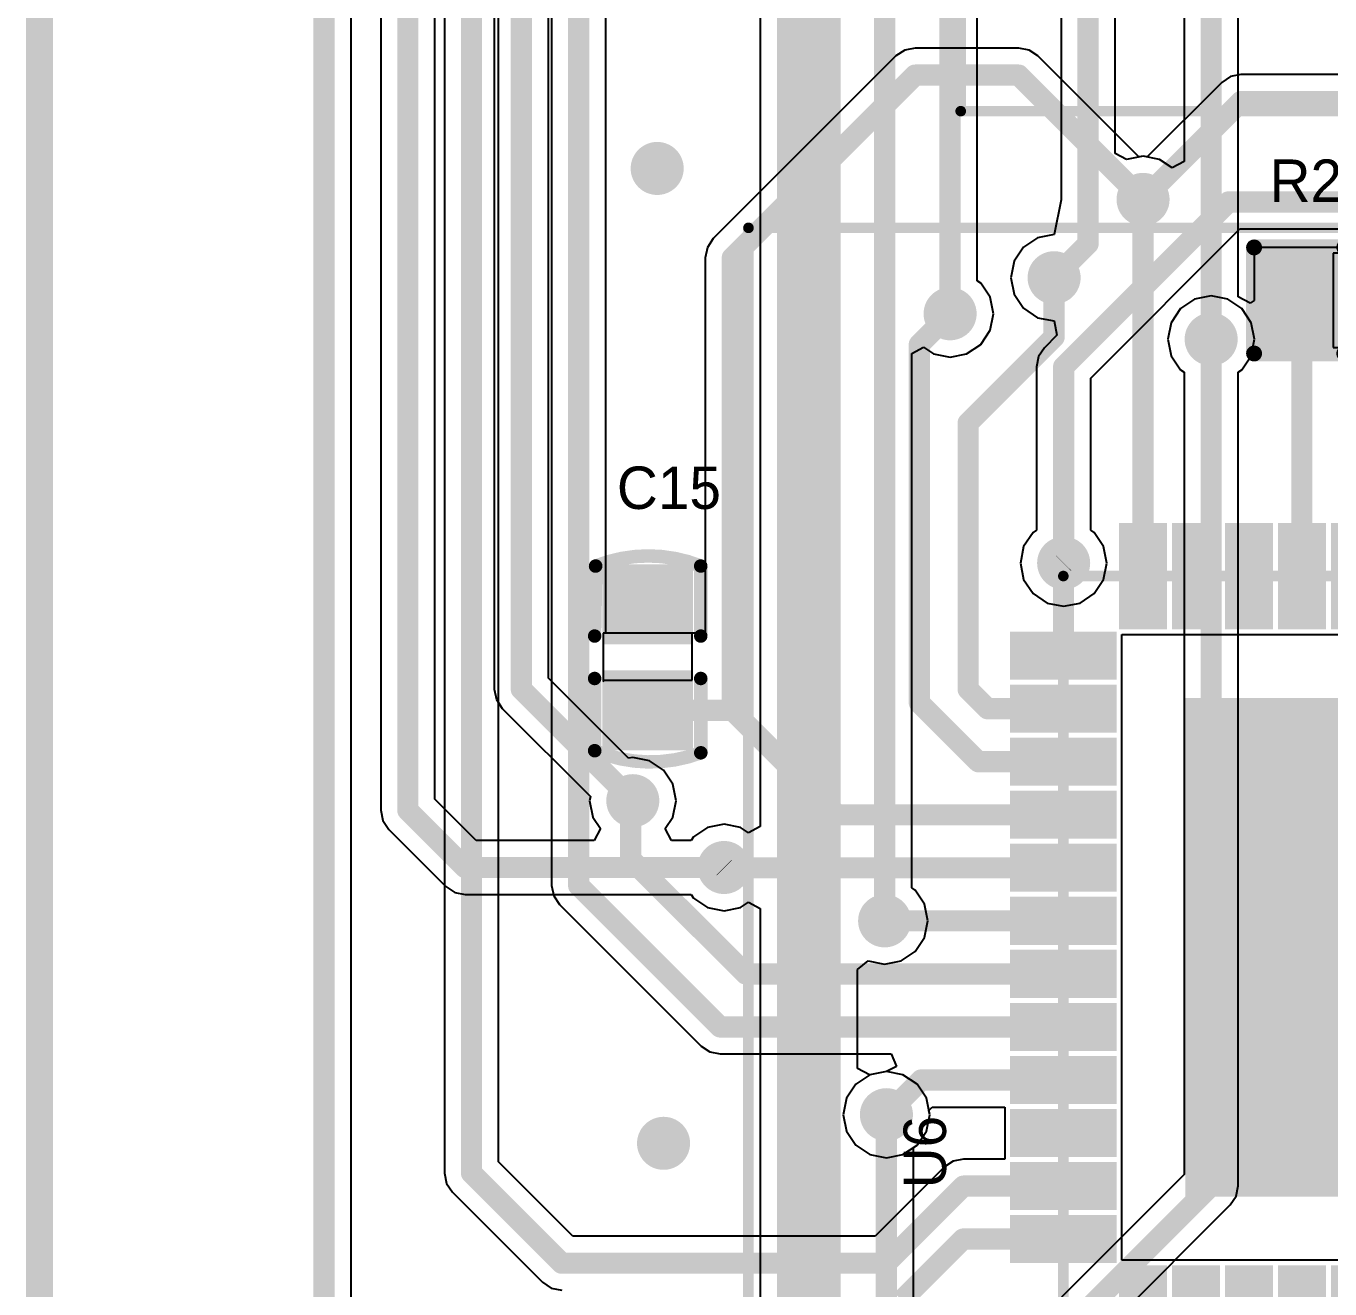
# Model space of a CAD drawing. Extents: x 10.58 to 11.54, y 9.91 to 15.27.
# Drawn here: x 10.5978 to 11.0816, y 13.0547 to 13.5234 of the extents above; entities that cross this region are included whole.
import ezdxf

# ---------------------------------------------------------------- set-up
doc = ezdxf.new("R2010")
doc.units = 0
doc.layers.get('0').update_dxf_attribs({"linetype": 'CONTINUOUS'})
for name, color, linetype in [('BOTTOMLAYER', 5, 'CONTINUOUS'), ('KEEPOUTLAYER', 6, 'CONTINUOUS'), ('MECHANICAL15', 56, 'CONTINUOUS'), ('MULTILAYER', 9, 'CONTINUOUS'), ('TOPLAYER', 1, 'CONTINUOUS'), ('TOPOVERLAY', 2, 'CONTINUOUS'), ('TOPPASTE', 8, 'CONTINUOUS'), ('TOPSOLDER', 216, 'CONTINUOUS'), ('VIAHOLELAYER', 16, 'CONTINUOUS')]:
    doc.layers.add(name, color=color, linetype=linetype)

# ---------------------------------------------------------------- blocks, each defined once
blk = doc.blocks.new('R_0402_8')
at = {"layer": 'TOPLAYER'}
for p, q in [((0.017, 0.0175), (-0.007, 0.0175)), ((-0.007, 0.0175), (-0.007, -0.0175)), ((0.017, -0.0175), (0.017, 0.0175)), ((-0.007, -0.0175), (0.017, -0.0175))]:
    blk.add_line(p, q, dxfattribs=at)
for points in [[(-0.006811, -0.01378), (-0.006811, 0.01378), (-0.030433, -0.01378), (-0.030433, 0.01378)], [(0.040433, -0.01378), (0.040433, 0.01378), (0.016811, -0.01378), (0.016811, 0.01378)]]:
    blk.add_solid(points, dxfattribs=at)
at = {"layer": 'TOPOVERLAY', "const_width": 0.005906}
for points in [[(-0.036339, 0.019685), (-0.036339, -0.019685)], [(-0.002874, 0.019685), (-0.036339, 0.019685)], [(0.046339, 0.019685), (0.012874, 0.019685)], [(0.046339, 0.019685), (0.046339, -0.019685)], [(-0.002874, -0.019685), (-0.036339, -0.019685)], [(0.046339, -0.019685), (0.012874, -0.019685)]]:
    blk.add_lwpolyline(points, dxfattribs=at)
at = {"layer": 'TOPOVERLAY', "const_width": 0.002953}
for points in [[(-0.037815, 0.019685, 1), (-0.034862, 0.019685, 1)], [(-0.037815, 0.019685, 1), (-0.034862, 0.019685, 1)], [(-0.00435, 0.019685, 1), (-0.001398, 0.019685, 1)], [(0.011398, 0.019685, 1), (0.01435, 0.019685, 1)], [(0.044862, 0.019685, 1), (0.047815, 0.019685, 1)], [(0.044862, 0.019685, 1), (0.047815, 0.019685, 1)], [(-0.037815, -0.019685, 1), (-0.034862, -0.019685, 1)], [(-0.037815, -0.019685, 1), (-0.034862, -0.019685, 1)], [(-0.00435, -0.019685, 1), (-0.001398, -0.019685, 1)], [(0.011398, -0.019685, 1), (0.01435, -0.019685, 1)], [(0.044862, -0.019685, 1), (0.047815, -0.019685, 1)], [(0.044862, -0.019685, 1), (0.047815, -0.019685, 1)]]:
    blk.add_lwpolyline(points, format="xyb", close=True, dxfattribs=at)
at = {"layer": 'TOPPASTE'}
for points in [[(-0.006811, -0.01378), (-0.006811, 0.01378), (-0.030433, -0.01378), (-0.030433, 0.01378)], [(0.040433, -0.01378), (0.040433, 0.01378), (0.016811, -0.01378), (0.016811, 0.01378)]]:
    blk.add_solid(points, dxfattribs=at)
at = {"layer": 'TOPSOLDER'}
for points in [[(-0.002811, -0.01778), (-0.002811, 0.01778), (-0.034433, -0.01778), (-0.034433, 0.01778)], [(0.044433, -0.01778), (0.044433, 0.01778), (0.012811, -0.01778), (0.012811, 0.01778)]]:
    blk.add_solid(points, dxfattribs=at)
blk = doc.blocks.new('C_0402_21')
at = {"layer": 'TOPLAYER'}
for p, q in [((0.008518, 0.0165), (-0.008982, 0.0165)), ((-0.008982, 0.0165), (-0.008982, -0.0165)), ((0.008518, -0.016), (0.008518, 0.0165)), ((-0.008982, -0.0165), (0.009018, -0.0165)), ((0.009018, -0.0165), (0.008518, -0.016))]:
    blk.add_line(p, q, dxfattribs=at)
for points in [[(-0.00884, -0.012795), (-0.00884, 0.012795), (-0.030494, -0.012795), (-0.030494, 0.012795)], [(0.03053, -0.012795), (0.03053, 0.012795), (0.008876, -0.012795), (0.008876, 0.012795)]]:
    blk.add_solid(points, dxfattribs=at)
at = {"layer": 'TOPOVERLAY', "const_width": 0.005}
for points in [[(-0.03382, -0.019341, -0.193022), (-0.033854, 0.01965)], [(0.035464, 0.019716, -0.191665), (0.034708, -0.019637)]]:
    blk.add_lwpolyline(points, format="xyb", dxfattribs=at)
at = {"layer": 'TOPOVERLAY', "const_width": 0.0025}
for points in [[(-0.035104, 0.01965, 1), (-0.032604, 0.01965, 1)], [(-0.03509, 0.019685, 1), (-0.03259, 0.019685, 1)], [(-0.009106, 0.019685, 1), (-0.006606, 0.019685, 1)], [(0.006642, 0.019685, 1), (0.009142, 0.019685, 1)], [(0.034214, 0.019716, 1), (0.036714, 0.019716, 1)], [(0.034225, 0.019685, 1), (0.036726, 0.019685, 1)], [(-0.03509, -0.019291, 1), (-0.03259, -0.019291, 1)], [(-0.03507, -0.019341, 1), (-0.03257, -0.019341, 1)], [(-0.009106, -0.019685, 1), (-0.006606, -0.019685, 1)], [(0.006642, -0.019685, 1), (0.009142, -0.019685, 1)], [(0.033438, -0.019685, 1), (0.035938, -0.019685, 1)], [(0.033458, -0.019637, 1), (0.035958, -0.019637, 1)]]:
    blk.add_lwpolyline(points, format="xyb", close=True, dxfattribs=at)
at = {"layer": 'TOPOVERLAY', "const_width": 0.005}
for points in [[(-0.007856, 0.019685), (-0.03384, 0.019685)], [(0.035476, 0.019685), (0.007892, 0.019685)], [(-0.007856, -0.019685), (-0.03384, -0.019291)], [(0.034688, -0.019685), (0.007892, -0.019685)]]:
    blk.add_lwpolyline(points, dxfattribs=at)
at = {"layer": 'TOPPASTE'}
for points in [[(-0.00884, -0.012795), (-0.00884, 0.012795), (-0.030494, -0.012795), (-0.030494, 0.012795)], [(0.03053, -0.012795), (0.03053, 0.012795), (0.008876, -0.012795), (0.008876, 0.012795)]]:
    blk.add_solid(points, dxfattribs=at)
at = {"layer": 'TOPSOLDER'}
for points in [[(-0.00484, -0.016795), (-0.00484, 0.016795), (-0.034494, -0.016795), (-0.034494, 0.016795)], [(0.03453, -0.016795), (0.03453, 0.016795), (0.004876, -0.016795), (0.004876, 0.016795)]]:
    blk.add_solid(points, dxfattribs=at)
blk = doc.blocks.new('QFN48_7_7_25')
at = {"layer": 'MECHANICAL15', "const_width": 0.001969}
for points in [[(-0.030512, 0.433071, 1), (-0.028543, 0.433071, 1)], [(-0.050197, 0.413386, 1), (-0.048228, 0.413386, 1)], [(-0.010827, 0.413386, 1), (-0.008858, 0.413386, 1)], [(-0.030512, 0.393701, 1), (-0.028543, 0.393701, 1)]]:
    blk.add_lwpolyline(points, format="xyb", close=True, dxfattribs=at)
at = {"layer": 'MECHANICAL15', "const_width": 0.003937}
for points in [[(-0.029528, 0.393701), (-0.029528, 0.433071)], [(-0.009843, 0.413386), (-0.049213, 0.413386)]]:
    blk.add_lwpolyline(points, dxfattribs=at)
at = {"layer": 'TOPLAYER'}
for points in [[(-0.142716, 0.535433), (-0.132874, 0.535433), (-0.142716, 0.566929), (-0.132874, 0.566929)], [(-0.123031, 0.535433), (-0.113189, 0.535433), (-0.123031, 0.566929), (-0.113189, 0.566929)], [(-0.103346, 0.535433), (-0.093504, 0.535433), (-0.103346, 0.566929), (-0.093504, 0.566929)], [(-0.083661, 0.535433), (-0.073819, 0.535433), (-0.083661, 0.566929), (-0.073819, 0.566929)], [(-0.063976, 0.535433), (-0.054134, 0.535433), (-0.063976, 0.566929), (-0.054134, 0.566929)], [(-0.044291, 0.535433), (-0.034449, 0.535433), (-0.044291, 0.566929), (-0.034449, 0.566929)], [(-0.024606, 0.535433), (-0.014764, 0.535433), (-0.024606, 0.566929), (-0.014764, 0.566929)], [(-0.004921, 0.535433), (0.004921, 0.535433), (-0.004921, 0.566929), (0.004921, 0.566929)], [(0.014764, 0.535433), (0.024606, 0.535433), (0.014764, 0.566929), (0.024606, 0.566929)], [(0.034449, 0.535433), (0.044291, 0.535433), (0.034449, 0.566929), (0.044291, 0.566929)], [(0.054134, 0.535433), (0.063976, 0.535433), (0.054134, 0.566929), (0.063976, 0.566929)], [(0.073819, 0.535433), (0.083661, 0.535433), (0.073819, 0.566929), (0.083661, 0.566929)], [(-0.151575, 0.516732), (-0.151575, 0.526575), (-0.183071, 0.516732), (-0.183071, 0.526575)], [(0.124016, 0.516732), (0.124016, 0.526575), (0.09252, 0.516732), (0.09252, 0.526575)], [(-0.151575, 0.497047), (-0.151575, 0.50689), (-0.183071, 0.497047), (-0.183071, 0.50689)], [(0.124016, 0.497047), (0.124016, 0.50689), (0.09252, 0.497047), (0.09252, 0.50689)], [(-0.11811, 0.324803), (0.059055, 0.324803), (-0.11811, 0.501969), (0.059055, 0.501969)], [(-0.151575, 0.477362), (-0.151575, 0.487205), (-0.183071, 0.477362), (-0.183071, 0.487205)], [(0.124016, 0.477362), (0.124016, 0.487205), (0.09252, 0.477362), (0.09252, 0.487205)], [(-0.151575, 0.457677), (-0.151575, 0.46752), (-0.183071, 0.457677), (-0.183071, 0.46752)], [(0.124016, 0.457677), (0.124016, 0.46752), (0.09252, 0.457677), (0.09252, 0.46752)], [(-0.151575, 0.437992), (-0.151575, 0.447835), (-0.183071, 0.437992), (-0.183071, 0.447835)], [(0.124016, 0.437992), (0.124016, 0.447835), (0.09252, 0.437992), (0.09252, 0.447835)], [(-0.151575, 0.418307), (-0.151575, 0.42815), (-0.183071, 0.418307), (-0.183071, 0.42815)], [(0.124016, 0.418307), (0.124016, 0.42815), (0.09252, 0.418307), (0.09252, 0.42815)], [(-0.151575, 0.398622), (-0.151575, 0.408465), (-0.183071, 0.398622), (-0.183071, 0.408465)], [(0.124016, 0.398622), (0.124016, 0.408465), (0.09252, 0.398622), (0.09252, 0.408465)], [(-0.151575, 0.378937), (-0.151575, 0.38878), (-0.183071, 0.378937), (-0.183071, 0.38878)], [(0.124016, 0.378937), (0.124016, 0.38878), (0.09252, 0.378937), (0.09252, 0.38878)], [(-0.151575, 0.359252), (-0.151575, 0.369094), (-0.183071, 0.359252), (-0.183071, 0.369094)], [(0.124016, 0.359252), (0.124016, 0.369094), (0.09252, 0.359252), (0.09252, 0.369094)], [(-0.151575, 0.339567), (-0.151575, 0.349409), (-0.183071, 0.339567), (-0.183071, 0.349409)], [(0.124016, 0.339567), (0.124016, 0.349409), (0.09252, 0.339567), (0.09252, 0.349409)], [(-0.151575, 0.319882), (-0.151575, 0.329724), (-0.183071, 0.319882), (-0.183071, 0.329724)], [(0.124016, 0.319882), (0.124016, 0.329724), (0.09252, 0.319882), (0.09252, 0.329724)], [(-0.151575, 0.300197), (-0.151575, 0.310039), (-0.183071, 0.300197), (-0.183071, 0.310039)], [(0.124016, 0.300197), (0.124016, 0.310039), (0.09252, 0.300197), (0.09252, 0.310039)], [(-0.142716, 0.259842), (-0.132874, 0.259842), (-0.142716, 0.291339), (-0.132874, 0.291339)], [(-0.123031, 0.259842), (-0.113189, 0.259842), (-0.123031, 0.291339), (-0.113189, 0.291339)], [(-0.103346, 0.259842), (-0.093504, 0.259842), (-0.103346, 0.291339), (-0.093504, 0.291339)], [(-0.083661, 0.259842), (-0.073819, 0.259842), (-0.083661, 0.291339), (-0.073819, 0.291339)], [(-0.063976, 0.259842), (-0.054134, 0.259842), (-0.063976, 0.291339), (-0.054134, 0.291339)], [(-0.044291, 0.259842), (-0.034449, 0.259842), (-0.044291, 0.291339), (-0.034449, 0.291339)], [(-0.024606, 0.259842), (-0.014764, 0.259842), (-0.024606, 0.291339), (-0.014764, 0.291339)], [(-0.004921, 0.259842), (0.004921, 0.259842), (-0.004921, 0.291339), (0.004921, 0.291339)], [(0.014764, 0.259842), (0.024606, 0.259842), (0.014764, 0.291339), (0.024606, 0.291339)], [(0.034449, 0.259842), (0.044291, 0.259842), (0.034449, 0.291339), (0.044291, 0.291339)], [(0.054134, 0.259842), (0.063976, 0.259842), (0.054134, 0.291339), (0.063976, 0.291339)], [(0.073819, 0.259842), (0.083661, 0.259842), (0.073819, 0.291339), (0.083661, 0.291339)]]:
    blk.add_solid(points, dxfattribs=at)
at = {"layer": 'TOPOVERLAY'}
for points, const_width in [([(-0.19685, 0.551181, 1), (-0.206693, 0.551181, 1)], 0.009843), ([(-0.209154, 0.551181, 1), (-0.204232, 0.551181, 1)], 0.004921), ([(-0.199311, 0.551181, 1), (-0.19439, 0.551181, 1)], 0.004921), ([(-0.168307, 0.551181, 1), (-0.166339, 0.551181, 1)], 0.001969), ([(-0.168307, 0.551181, 1), (-0.166339, 0.551181, 1)], 0.001969), ([(0.107284, 0.551181, 1), (0.109252, 0.551181, 1)], 0.001969), ([(0.107284, 0.551181, 1), (0.109252, 0.551181, 1)], 0.001969), ([(-0.168307, 0.275591, 1), (-0.166339, 0.275591, 1)], 0.001969), ([(-0.168307, 0.275591, 1), (-0.166339, 0.275591, 1)], 0.001969), ([(0.107284, 0.275591, 1), (0.109252, 0.275591, 1)], 0.001969), ([(0.107284, 0.275591, 1), (0.109252, 0.275591, 1)], 0.001969)]:
    blk.add_lwpolyline(points, format="xyb", close=True, dxfattribs=dict(at, const_width=const_width))
at = {"layer": 'TOPOVERLAY', "const_width": 0.003937}
for points in [[(-0.167323, 0.275591), (-0.167323, 0.551181)], [(0.108268, 0.551181), (-0.167323, 0.551181)], [(0.108268, 0.275591), (0.108268, 0.551181)], [(0.108268, 0.275591), (-0.167323, 0.275591)]]:
    blk.add_lwpolyline(points, dxfattribs=at)
at = {"layer": 'TOPPASTE'}
for points in [[(-0.142716, 0.535433), (-0.132874, 0.535433), (-0.142716, 0.566929), (-0.132874, 0.566929)], [(-0.123031, 0.535433), (-0.113189, 0.535433), (-0.123031, 0.566929), (-0.113189, 0.566929)], [(-0.103346, 0.535433), (-0.093504, 0.535433), (-0.103346, 0.566929), (-0.093504, 0.566929)], [(-0.083661, 0.535433), (-0.073819, 0.535433), (-0.083661, 0.566929), (-0.073819, 0.566929)], [(-0.063976, 0.535433), (-0.054134, 0.535433), (-0.063976, 0.566929), (-0.054134, 0.566929)], [(-0.044291, 0.535433), (-0.034449, 0.535433), (-0.044291, 0.566929), (-0.034449, 0.566929)], [(-0.024606, 0.535433), (-0.014764, 0.535433), (-0.024606, 0.566929), (-0.014764, 0.566929)], [(-0.004921, 0.535433), (0.004921, 0.535433), (-0.004921, 0.566929), (0.004921, 0.566929)], [(0.014764, 0.535433), (0.024606, 0.535433), (0.014764, 0.566929), (0.024606, 0.566929)], [(0.034449, 0.535433), (0.044291, 0.535433), (0.034449, 0.566929), (0.044291, 0.566929)], [(0.054134, 0.535433), (0.063976, 0.535433), (0.054134, 0.566929), (0.063976, 0.566929)], [(0.073819, 0.535433), (0.083661, 0.535433), (0.073819, 0.566929), (0.083661, 0.566929)], [(-0.151575, 0.516732), (-0.151575, 0.526575), (-0.183071, 0.516732), (-0.183071, 0.526575)], [(0.124016, 0.516732), (0.124016, 0.526575), (0.09252, 0.516732), (0.09252, 0.526575)], [(-0.151575, 0.497047), (-0.151575, 0.50689), (-0.183071, 0.497047), (-0.183071, 0.50689)], [(0.124016, 0.497047), (0.124016, 0.50689), (0.09252, 0.497047), (0.09252, 0.50689)], [(-0.11811, 0.324803), (0.059055, 0.324803), (-0.11811, 0.501969), (0.059055, 0.501969)], [(-0.151575, 0.477362), (-0.151575, 0.487205), (-0.183071, 0.477362), (-0.183071, 0.487205)], [(0.124016, 0.477362), (0.124016, 0.487205), (0.09252, 0.477362), (0.09252, 0.487205)], [(-0.151575, 0.457677), (-0.151575, 0.46752), (-0.183071, 0.457677), (-0.183071, 0.46752)], [(0.124016, 0.457677), (0.124016, 0.46752), (0.09252, 0.457677), (0.09252, 0.46752)], [(-0.151575, 0.437992), (-0.151575, 0.447835), (-0.183071, 0.437992), (-0.183071, 0.447835)], [(0.124016, 0.437992), (0.124016, 0.447835), (0.09252, 0.437992), (0.09252, 0.447835)], [(-0.151575, 0.418307), (-0.151575, 0.42815), (-0.183071, 0.418307), (-0.183071, 0.42815)], [(0.124016, 0.418307), (0.124016, 0.42815), (0.09252, 0.418307), (0.09252, 0.42815)], [(-0.151575, 0.398622), (-0.151575, 0.408465), (-0.183071, 0.398622), (-0.183071, 0.408465)], [(0.124016, 0.398622), (0.124016, 0.408465), (0.09252, 0.398622), (0.09252, 0.408465)], [(-0.151575, 0.378937), (-0.151575, 0.38878), (-0.183071, 0.378937), (-0.183071, 0.38878)], [(0.124016, 0.378937), (0.124016, 0.38878), (0.09252, 0.378937), (0.09252, 0.38878)], [(-0.151575, 0.359252), (-0.151575, 0.369094), (-0.183071, 0.359252), (-0.183071, 0.369094)], [(0.124016, 0.359252), (0.124016, 0.369094), (0.09252, 0.359252), (0.09252, 0.369094)], [(-0.151575, 0.339567), (-0.151575, 0.349409), (-0.183071, 0.339567), (-0.183071, 0.349409)], [(0.124016, 0.339567), (0.124016, 0.349409), (0.09252, 0.339567), (0.09252, 0.349409)], [(-0.151575, 0.319882), (-0.151575, 0.329724), (-0.183071, 0.319882), (-0.183071, 0.329724)], [(0.124016, 0.319882), (0.124016, 0.329724), (0.09252, 0.319882), (0.09252, 0.329724)], [(-0.151575, 0.300197), (-0.151575, 0.310039), (-0.183071, 0.300197), (-0.183071, 0.310039)], [(0.124016, 0.300197), (0.124016, 0.310039), (0.09252, 0.300197), (0.09252, 0.310039)], [(-0.142716, 0.259842), (-0.132874, 0.259842), (-0.142716, 0.291339), (-0.132874, 0.291339)], [(-0.123031, 0.259842), (-0.113189, 0.259842), (-0.123031, 0.291339), (-0.113189, 0.291339)], [(-0.103346, 0.259842), (-0.093504, 0.259842), (-0.103346, 0.291339), (-0.093504, 0.291339)], [(-0.083661, 0.259842), (-0.073819, 0.259842), (-0.083661, 0.291339), (-0.073819, 0.291339)], [(-0.063976, 0.259842), (-0.054134, 0.259842), (-0.063976, 0.291339), (-0.054134, 0.291339)], [(-0.044291, 0.259842), (-0.034449, 0.259842), (-0.044291, 0.291339), (-0.034449, 0.291339)], [(-0.024606, 0.259842), (-0.014764, 0.259842), (-0.024606, 0.291339), (-0.014764, 0.291339)], [(-0.004921, 0.259842), (0.004921, 0.259842), (-0.004921, 0.291339), (0.004921, 0.291339)], [(0.014764, 0.259842), (0.024606, 0.259842), (0.014764, 0.291339), (0.024606, 0.291339)], [(0.034449, 0.259842), (0.044291, 0.259842), (0.034449, 0.291339), (0.044291, 0.291339)], [(0.054134, 0.259842), (0.063976, 0.259842), (0.054134, 0.291339), (0.063976, 0.291339)], [(0.073819, 0.259842), (0.083661, 0.259842), (0.073819, 0.291339), (0.083661, 0.291339)]]:
    blk.add_solid(points, dxfattribs=at)
at = {"layer": 'TOPSOLDER'}
for points in [[(-0.146716, 0.531433), (-0.128874, 0.531433), (-0.146716, 0.570929), (-0.128874, 0.570929)], [(-0.127031, 0.531433), (-0.109189, 0.531433), (-0.127031, 0.570929), (-0.109189, 0.570929)], [(-0.107346, 0.531433), (-0.089504, 0.531433), (-0.107346, 0.570929), (-0.089504, 0.570929)], [(-0.087661, 0.531433), (-0.069819, 0.531433), (-0.087661, 0.570929), (-0.069819, 0.570929)], [(-0.067976, 0.531433), (-0.050134, 0.531433), (-0.067976, 0.570929), (-0.050134, 0.570929)], [(-0.048291, 0.531433), (-0.030449, 0.531433), (-0.048291, 0.570929), (-0.030449, 0.570929)], [(-0.028606, 0.531433), (-0.010764, 0.531433), (-0.028606, 0.570929), (-0.010764, 0.570929)], [(-0.008921, 0.531433), (0.008921, 0.531433), (-0.008921, 0.570929), (0.008921, 0.570929)], [(0.010764, 0.531433), (0.028606, 0.531433), (0.010764, 0.570929), (0.028606, 0.570929)], [(0.030449, 0.531433), (0.048291, 0.531433), (0.030449, 0.570929), (0.048291, 0.570929)], [(0.050134, 0.531433), (0.067976, 0.531433), (0.050134, 0.570929), (0.067976, 0.570929)], [(0.069819, 0.531433), (0.087661, 0.531433), (0.069819, 0.570929), (0.087661, 0.570929)], [(-0.147575, 0.512732), (-0.147575, 0.530575), (-0.187071, 0.512732), (-0.187071, 0.530575)], [(0.128016, 0.512732), (0.128016, 0.530575), (0.08852, 0.512732), (0.08852, 0.530575)], [(-0.147575, 0.493047), (-0.147575, 0.51089), (-0.187071, 0.493047), (-0.187071, 0.51089)], [(0.128016, 0.493047), (0.128016, 0.51089), (0.08852, 0.493047), (0.08852, 0.51089)], [(-0.12211, 0.320803), (0.063055, 0.320803), (-0.12211, 0.505969), (0.063055, 0.505969)], [(-0.147575, 0.473362), (-0.147575, 0.491205), (-0.187071, 0.473362), (-0.187071, 0.491205)], [(0.128016, 0.473362), (0.128016, 0.491205), (0.08852, 0.473362), (0.08852, 0.491205)], [(-0.147575, 0.453677), (-0.147575, 0.47152), (-0.187071, 0.453677), (-0.187071, 0.47152)], [(0.128016, 0.453677), (0.128016, 0.47152), (0.08852, 0.453677), (0.08852, 0.47152)], [(-0.147575, 0.433992), (-0.147575, 0.451835), (-0.187071, 0.433992), (-0.187071, 0.451835)], [(0.128016, 0.433992), (0.128016, 0.451835), (0.08852, 0.433992), (0.08852, 0.451835)], [(-0.147575, 0.414307), (-0.147575, 0.43215), (-0.187071, 0.414307), (-0.187071, 0.43215)], [(0.128016, 0.414307), (0.128016, 0.43215), (0.08852, 0.414307), (0.08852, 0.43215)], [(-0.147575, 0.394622), (-0.147575, 0.412465), (-0.187071, 0.394622), (-0.187071, 0.412465)], [(0.128016, 0.394622), (0.128016, 0.412465), (0.08852, 0.394622), (0.08852, 0.412465)], [(-0.147575, 0.374937), (-0.147575, 0.39278), (-0.187071, 0.374937), (-0.187071, 0.39278)], [(0.128016, 0.374937), (0.128016, 0.39278), (0.08852, 0.374937), (0.08852, 0.39278)], [(-0.147575, 0.355252), (-0.147575, 0.373094), (-0.187071, 0.355252), (-0.187071, 0.373094)], [(0.128016, 0.355252), (0.128016, 0.373094), (0.08852, 0.355252), (0.08852, 0.373094)], [(-0.147575, 0.335567), (-0.147575, 0.353409), (-0.187071, 0.335567), (-0.187071, 0.353409)], [(0.128016, 0.335567), (0.128016, 0.353409), (0.08852, 0.335567), (0.08852, 0.353409)], [(-0.147575, 0.315882), (-0.147575, 0.333724), (-0.187071, 0.315882), (-0.187071, 0.333724)], [(0.128016, 0.315882), (0.128016, 0.333724), (0.08852, 0.315882), (0.08852, 0.333724)], [(-0.147575, 0.296197), (-0.147575, 0.314039), (-0.187071, 0.296197), (-0.187071, 0.314039)], [(0.128016, 0.296197), (0.128016, 0.314039), (0.08852, 0.296197), (0.08852, 0.314039)], [(-0.146716, 0.255842), (-0.128874, 0.255842), (-0.146716, 0.295339), (-0.128874, 0.295339)], [(-0.127031, 0.255842), (-0.109189, 0.255842), (-0.127031, 0.295339), (-0.109189, 0.295339)], [(-0.107346, 0.255842), (-0.089504, 0.255842), (-0.107346, 0.295339), (-0.089504, 0.295339)], [(-0.087661, 0.255842), (-0.069819, 0.255842), (-0.087661, 0.295339), (-0.069819, 0.295339)], [(-0.067976, 0.255842), (-0.050134, 0.255842), (-0.067976, 0.295339), (-0.050134, 0.295339)], [(-0.048291, 0.255842), (-0.030449, 0.255842), (-0.048291, 0.295339), (-0.030449, 0.295339)], [(-0.028606, 0.255842), (-0.010764, 0.255842), (-0.028606, 0.295339), (-0.010764, 0.295339)], [(-0.008921, 0.255842), (0.008921, 0.255842), (-0.008921, 0.295339), (0.008921, 0.295339)], [(0.010764, 0.255842), (0.028606, 0.255842), (0.010764, 0.295339), (0.028606, 0.295339)], [(0.030449, 0.255842), (0.048291, 0.255842), (0.030449, 0.295339), (0.048291, 0.295339)], [(0.050134, 0.255842), (0.067976, 0.255842), (0.050134, 0.295339), (0.067976, 0.295339)], [(0.069819, 0.255842), (0.087661, 0.255842), (0.069819, 0.295339), (0.087661, 0.295339)]]:
    blk.add_solid(points, dxfattribs=at)

msp = doc.modelspace()

# ---------------------------------------------------------------- linework, layer by layer
at = {"layer": 'BOTTOMLAYER'}
for p, q in [((10.718394, 12.651505), (10.718394, 14.576317)), ((10.729426, 14.4584), (10.729426, 13.232416)), ((10.749496, 13.236572), (10.749496, 14.454243)), ((10.870216, 14.324018), (10.870216, 13.226424)), ((10.771552, 13.757587), (10.771552, 13.277298)), ((10.791622, 13.281454), (10.791622, 13.756009)), ((10.950678, 13.428902), (10.950678, 13.664699)), ((10.981788, 13.587898), (10.981788, 13.458997)), ((11.001859, 13.476205), (11.001859, 13.587898)), ((11.048516, 13.505443), (11.044676, 13.504679)), ((11.115052, 13.505443), (11.048516, 13.505443)), ((11.04142, 13.502504), (11.013779, 13.474862)), ((11.044676, 13.504679), (11.04142, 13.502504)), ((11.006079, 13.473949), (11.001859, 13.476205)), ((11.012223, 13.475171), (11.006079, 13.473949)), ((11.013779, 13.474862), (11.012223, 13.475171)), ((10.981788, 13.458997), (10.979225, 13.44611)), ((10.992804, 13.392826), (11.048128, 13.44815)), ((11.048128, 13.44815), (11.106146, 13.44815)), ((10.97308, 13.444888), (10.967871, 13.441407)), ((10.979225, 13.44611), (10.97308, 13.444888)), ((10.967871, 13.441407), (10.964391, 13.436198)), ((10.964391, 13.436198), (10.963168, 13.430053)), ((10.951996, 13.428021), (10.950678, 13.428902)), ((10.955477, 13.422812), (10.951996, 13.428021)), ((10.963168, 13.430053), (10.964391, 13.423909)), ((10.956699, 13.416668), (10.955477, 13.422812)), ((10.964391, 13.423909), (10.967871, 13.4187)), ((11.037493, 13.423275), (11.031348, 13.422053)), ((11.043637, 13.422053), (11.037493, 13.423275)), ((10.967871, 13.4187), (10.97308, 13.415219)), ((11.026139, 13.418572), (11.022658, 13.413363)), ((11.031348, 13.422053), (11.026139, 13.418572)), ((11.048846, 13.418572), (11.043637, 13.422053)), ((11.052327, 13.413363), (11.048846, 13.418572)), ((10.955477, 13.410523), (10.956699, 13.416668)), ((10.97308, 13.415219), (10.979225, 13.413997)), ((10.979225, 13.413997), (10.980281, 13.408687)), ((11.022658, 13.413363), (11.021436, 13.407219)), ((11.053549, 13.407219), (11.052327, 13.413363)), ((10.951996, 13.405314), (10.955477, 13.410523)), ((10.980281, 13.408687), (10.975672, 13.404079)), ((10.926391, 13.401946), (10.930801, 13.404303)), ((10.930801, 13.404303), (10.934498, 13.401833)), ((10.946787, 13.401833), (10.951996, 13.405314)), ((10.975672, 13.404079), (10.973497, 13.400823)), ((11.021436, 13.407219), (11.022658, 13.401074)), ((11.052327, 13.401074), (11.053549, 13.407219)), ((10.926391, 13.203582), (10.926391, 13.401946)), ((10.934498, 13.401833), (10.940642, 13.400611)), ((10.940642, 13.400611), (10.946787, 13.401833)), ((10.973497, 13.400823), (10.972733, 13.396983)), ((11.022658, 13.401074), (11.026139, 13.395865)), ((11.048846, 13.395865), (11.052327, 13.401074)), ((10.972733, 13.396983), (10.972733, 13.396983)), ((10.972733, 13.396983), (10.972733, 13.396983)), ((10.972733, 13.396983), (10.972733, 13.396983)), ((10.972733, 13.396983), (10.972733, 13.396983)), ((10.972733, 13.396983), (10.972733, 13.336382)), ((11.026139, 13.395865), (11.027457, 13.394984)), ((11.027457, 13.394984), (11.027457, 13.097202)), ((11.047528, 13.394984), (11.048846, 13.395865)), ((11.047528, 13.093046), (11.047528, 13.394984)), ((10.992804, 13.336382), (10.992804, 13.392826)), ((10.972733, 13.336382), (10.971414, 13.335501)), ((10.994122, 13.335501), (10.992804, 13.336382)), ((10.971414, 13.335501), (10.967934, 13.330292)), ((10.997602, 13.330292), (10.994122, 13.335501)), ((10.967934, 13.330292), (10.966712, 13.324148)), ((10.998825, 13.324148), (10.997602, 13.330292)), ((10.966712, 13.324148), (10.967934, 13.318003)), ((10.997602, 13.318003), (10.998825, 13.324148)), ((10.967934, 13.318003), (10.971414, 13.312794)), ((10.994122, 13.312794), (10.997602, 13.318003)), ((10.971414, 13.312794), (10.976624, 13.309314)), ((10.988913, 13.309314), (10.994122, 13.312794)), ((10.976624, 13.309314), (10.982768, 13.308091)), ((10.982768, 13.308091), (10.988913, 13.309314)), ((10.821367, 13.251709), (10.791622, 13.281454)), ((10.771552, 13.277298), (10.771552, 13.277297)), ((10.771552, 13.277297), (10.771552, 13.277297)), ((10.771552, 13.277297), (10.772316, 13.273457)), ((10.772316, 13.273457), (10.774491, 13.270202)), ((10.774491, 13.270202), (10.807178, 13.237515)), ((10.822926, 13.252019), (10.821367, 13.251709)), ((10.82907, 13.250797), (10.822926, 13.252019)), ((10.834279, 13.247316), (10.82907, 13.250797)), ((10.83776, 13.242107), (10.834279, 13.247316)), ((10.838982, 13.235963), (10.83776, 13.242107)), ((10.764878, 13.221191), (10.749496, 13.236572)), ((10.807178, 13.237515), (10.806869, 13.235963)), ((10.806869, 13.235963), (10.808091, 13.229818)), ((10.83776, 13.229818), (10.838982, 13.235963)), ((10.729426, 13.232416), (10.729426, 13.232416)), ((10.729426, 13.232416), (10.729426, 13.232416)), ((10.729426, 13.232416), (10.73019, 13.228575)), ((10.808091, 13.229818), (10.810909, 13.225601)), ((10.834942, 13.225601), (10.83776, 13.229818)), ((10.73019, 13.228575), (10.732365, 13.225319)), ((10.732365, 13.225319), (10.753625, 13.20406)), ((10.810909, 13.225601), (10.808552, 13.221191)), ((10.837299, 13.221191), (10.834942, 13.225601)), ((10.850639, 13.22599), (10.84543, 13.222509)), ((10.856784, 13.227212), (10.850639, 13.22599)), ((10.862929, 13.22599), (10.856784, 13.227212)), ((10.865807, 13.224067), (10.862929, 13.22599)), ((10.870216, 13.226424), (10.865807, 13.224067)), ((10.808552, 13.221191), (10.764878, 13.221191)), ((10.844549, 13.221191), (10.837299, 13.221191)), ((10.84543, 13.222509), (10.844549, 13.221191)), ((10.753625, 13.20406), (10.756881, 13.201884)), ((10.756881, 13.201884), (10.760721, 13.20112)), ((10.760721, 13.20112), (10.844549, 13.20112)), ((10.844549, 13.20112), (10.84543, 13.199802)), ((10.927709, 13.202701), (10.926391, 13.203582)), ((10.93119, 13.197492), (10.927709, 13.202701)), ((10.84543, 13.199802), (10.850639, 13.196321)), ((10.850639, 13.196321), (10.856784, 13.195099)), ((10.856784, 13.195099), (10.862929, 13.196321)), ((10.862929, 13.196321), (10.865807, 13.198245)), ((10.865807, 13.198245), (10.870216, 13.195888)), ((10.870216, 13.195888), (10.870216, 12.188715)), ((10.932412, 13.191348), (10.93119, 13.197492)), ((10.93119, 13.185203), (10.932412, 13.191348)), ((10.927709, 13.179994), (10.93119, 13.185203)), ((10.906344, 13.173342), (10.910211, 13.176513)), ((10.910211, 13.176513), (10.910211, 13.176514)), ((10.910211, 13.176514), (10.910211, 13.176514)), ((10.910211, 13.176514), (10.916356, 13.175291)), ((10.916356, 13.175291), (10.9225, 13.176514)), ((10.9225, 13.176514), (10.927709, 13.179994)), ((10.906344, 13.136533), (10.906344, 13.173342)), ((10.910753, 13.134176), (10.906344, 13.136533)), ((10.910876, 13.134258), (10.910753, 13.134176)), ((10.91702, 13.13548), (10.910876, 13.134258)), ((10.923165, 13.134258), (10.91702, 13.13548)), ((10.928374, 13.130777), (10.923165, 13.134258)), ((10.931855, 13.125568), (10.928374, 13.130777)), ((10.933077, 13.119423), (10.931855, 13.125568)), ((10.931855, 13.113279), (10.933077, 13.119423)), ((10.928374, 13.10807), (10.931855, 13.113279)), ((10.927055, 13.107189), (10.928374, 13.10807)), ((10.927055, 13.047202), (10.927055, 13.107189)), ((11.027457, 13.097202), (10.981961, 13.051706)), ((11.044589, 13.08595), (11.046764, 13.089205)), ((11.046764, 13.089205), (11.047528, 13.093045)), ((11.047528, 13.093045), (11.047528, 13.093046)), ((11.047528, 13.093046), (11.047528, 13.093046)), ((11.047528, 13.093046), (11.047528, 13.093046)), ((10.996153, 13.037514), (11.044589, 13.08595))]:
    msp.add_line(p, q, dxfattribs=at)
for points, const_width in [([(10.739461, 13.232416), (10.739461, 14.4584)], 0.007874), ([(10.88828, 12.188715), (10.88828, 14.335959)], 0.023622), ([(10.916356, 13.191348), (10.916356, 14.149074)], 0.007874), ([(10.781587, 13.277297), (10.781587, 13.767851)], 0.007874), ([(10.940642, 13.416668), (10.940642, 13.664699)], 0.007874), ([(10.991823, 13.442652), (10.991823, 13.600132)], 0.007874), ([(11.012223, 13.459115), (11.048516, 13.495408)], 0.007874), ([(11.048516, 13.495408), (11.115052, 13.495408)], 0.007874), ([(10.982768, 13.396983), (11.043971, 13.458186)], 0.007874), ([(11.043971, 13.458186), (11.118381, 13.458186)], 0.007874), ([(10.979225, 13.430053), (10.991823, 13.442652)], 0.007874), ([(11.037493, 13.093046), (11.037493, 13.407219)], 0.007874), ([(10.982768, 13.324148), (10.982768, 13.396983)], 0.007874), ([(10.781587, 13.277297), (10.822922, 13.235963)], 0.007874), ([(10.822922, 13.235963), (10.822926, 13.235963)], 0.007874), ([(10.739461, 13.232416), (10.760721, 13.211156)], 0.007874), ([(10.760721, 13.211156), (10.856784, 13.211156)], 0.007874), ([(10.91702, 13.043045), (10.91702, 13.119423)], 0.007874), ([(10.980406, 13.035959), (11.037493, 13.093046)], 0.007874)]:
    msp.add_lwpolyline(points, dxfattribs=dict(at, const_width=const_width))
for points, const_width in [([(11.046548, 13.495408, 1), (11.050485, 13.495408, 1)], 0.003937), ([(11.046548, 13.495408, 1), (11.050485, 13.495408, 1)], 0.003937), ([(10.82706, 13.470605, 1), (10.836902, 13.470605, 1)], 0.009843), ([(11.007302, 13.459115, 1), (11.017145, 13.459115, 1)], 0.009843), ([(11.010255, 13.459115, 1), (11.014192, 13.459115, 1)], 0.003937), ([(11.042003, 13.458186, 1), (11.04594, 13.458186, 1)], 0.003937), ([(11.042003, 13.458186, 1), (11.04594, 13.458186, 1)], 0.003937), ([(10.989855, 13.442652, 1), (10.993792, 13.442652, 1)], 0.003937), ([(10.989855, 13.442652, 1), (10.993792, 13.442652, 1)], 0.003937), ([(10.974304, 13.430053, 1), (10.984146, 13.430053, 1)], 0.009843), ([(10.977256, 13.430053, 1), (10.981193, 13.430053, 1)], 0.003937), ([(10.935721, 13.416668, 1), (10.945564, 13.416668, 1)], 0.009843), ([(10.938674, 13.416668, 1), (10.942611, 13.416668, 1)], 0.003937), ([(11.032571, 13.407219, 1), (11.042414, 13.407219, 1)], 0.009843), ([(11.035524, 13.407219, 1), (11.039461, 13.407219, 1)], 0.003937), ([(10.9808, 13.396983, 1), (10.984737, 13.396983, 1)], 0.003937), ([(10.9808, 13.396983, 1), (10.984737, 13.396983, 1)], 0.003937), ([(10.977847, 13.324148, 1), (10.987689, 13.324148, 1)], 0.009843), ([(10.9808, 13.324148, 1), (10.984737, 13.324148, 1)], 0.003937), ([(10.779619, 13.277297, 1), (10.783556, 13.277297, 1)], 0.003937), ([(10.779619, 13.277297, 1), (10.783556, 13.277297, 1)], 0.003937), ([(10.818004, 13.235963, 1), (10.827847, 13.235963, 1)], 0.009843), ([(10.820953, 13.235963, 1), (10.824891, 13.235963, 1)], 0.003937), ([(10.820953, 13.235963, 1), (10.824891, 13.235963, 1)], 0.003937), ([(10.820957, 13.235963, 1), (10.824894, 13.235963, 1)], 0.003937), ([(10.737493, 13.232416, 1), (10.74143, 13.232416, 1)], 0.003937), ([(10.737493, 13.232416, 1), (10.74143, 13.232416, 1)], 0.003937), ([(10.851863, 13.211156, 1), (10.861705, 13.211156, 1)], 0.009843), ([(10.758752, 13.211156, 1), (10.76269, 13.211156, 1)], 0.003937), ([(10.758752, 13.211156, 1), (10.76269, 13.211156, 1)], 0.003937), ([(10.854816, 13.211156, 1), (10.858752, 13.211156, 1)], 0.003937), ([(11.061312, 13.195408, 1), (11.071154, 13.195408, 1)], 0.009843), ([(10.911435, 13.191348, 1), (10.921277, 13.191348, 1)], 0.009843), ([(10.914387, 13.191348, 1), (10.918324, 13.191348, 1)], 0.003937), ([(11.060918, 13.161943, 1), (11.07076, 13.161943, 1)], 0.009843), ([(10.912099, 13.119423, 1), (10.921941, 13.119423, 1)], 0.009843), ([(10.915052, 13.119423, 1), (10.918989, 13.119423, 1)], 0.003937), ([(10.829422, 13.108794, 1), (10.839264, 13.108794, 1)], 0.009843), ([(11.035524, 13.093046, 1), (11.039461, 13.093046, 1)], 0.003937), ([(11.035524, 13.093046, 1), (11.039461, 13.093046, 1)], 0.003937)]:
    msp.add_lwpolyline(points, format="xyb", close=True, dxfattribs=dict(at, const_width=const_width))
at = {"layer": 'KEEPOUTLAYER'}
for points, const_width in [([(10.602847, 12.93514), (10.602847, 15.102101)], 0.01), ([(10.708359, 12.641469), (10.708359, 14.586352)], 0.007874)]:
    msp.add_lwpolyline(points, dxfattribs=dict(at, const_width=const_width))
at = {"layer": 'MULTILAYER', "const_width": 0.009843}
for points in [[(10.82706, 13.470605, 1), (10.836902, 13.470605, 1)], [(11.007302, 13.459115, 1), (11.017145, 13.459115, 1)], [(10.974304, 13.430053, 1), (10.984146, 13.430053, 1)], [(10.935721, 13.416668, 1), (10.945564, 13.416668, 1)], [(11.032571, 13.407219, 1), (11.042414, 13.407219, 1)], [(10.977847, 13.324148, 1), (10.987689, 13.324148, 1)], [(10.818004, 13.235963, 1), (10.827847, 13.235963, 1)], [(10.851863, 13.211156, 1), (10.861705, 13.211156, 1)], [(11.061312, 13.195408, 1), (11.071154, 13.195408, 1)], [(10.911435, 13.191348, 1), (10.921277, 13.191348, 1)], [(11.060918, 13.161943, 1), (11.07076, 13.161943, 1)], [(10.912099, 13.119423, 1), (10.921941, 13.119423, 1)], [(10.829422, 13.108794, 1), (10.839264, 13.108794, 1)]]:
    msp.add_lwpolyline(points, format="xyb", close=True, dxfattribs=at)
at = {"layer": 'TOPLAYER'}
for p, q in [((10.718394, 12.651505), (10.718394, 14.576317)), ((10.753048, 13.799345), (10.753048, 13.09777)), ((10.812882, 13.298183), (10.812882, 13.795977)), ((10.792812, 13.752114), (10.792812, 13.204463)), ((10.773119, 13.101927), (10.773119, 13.750955)), ((11.027457, 13.672215), (11.027457, 13.473179)), ((11.047528, 13.422995), (11.047528, 13.673809)), ((10.92765, 13.515285), (10.924447, 13.514648)), ((10.966088, 13.515285), (10.92765, 13.515285)), ((10.969928, 13.514522), (10.966088, 13.515285)), ((10.920554, 13.512346), (10.852763, 13.444555)), ((10.92381, 13.514522), (10.920554, 13.512346)), ((10.924447, 13.514648), (10.92381, 13.514522)), ((10.973184, 13.512346), (10.969928, 13.514522)), ((11.010668, 13.474862), (10.973184, 13.512346)), ((11.012223, 13.475171), (11.010668, 13.474862)), ((11.018368, 13.473949), (11.012223, 13.475171)), ((11.023048, 13.470822), (11.018368, 13.473949)), ((11.027457, 13.473179), (11.023048, 13.470822)), ((10.852763, 13.444555), (10.850588, 13.4413)), ((10.850588, 13.4413), (10.849824, 13.43746)), ((10.849824, 13.43746), (10.849824, 13.43746)), ((10.849824, 13.43746), (10.849824, 13.43746)), ((10.849824, 13.43746), (10.849824, 13.437459)), ((10.849824, 13.437459), (10.849824, 13.437459)), ((10.849824, 13.437459), (10.849824, 13.298183)), ((11.088853, 13.441286), (11.05342, 13.441286)), ((11.05342, 13.441286), (11.05342, 13.421629)), ((11.051938, 13.420638), (11.047528, 13.422995)), ((11.05342, 13.421629), (11.051938, 13.420638)), ((10.844959, 13.298183), (10.812882, 13.298183)), ((10.849824, 13.298183), (10.844959, 13.298183)), ((10.844959, 13.298183), (10.844959, 13.298183)), ((11.004303, 13.278969), (11.004303, 13.29767)), ((11.004303, 13.29767), (11.236586, 13.29767)), ((11.004303, 13.259284), (11.004303, 13.278969)), ((11.004303, 13.239599), (11.004303, 13.259284)), ((11.004303, 13.219914), (11.004303, 13.239599)), ((11.004303, 13.200229), (11.004303, 13.219914)), ((10.792812, 13.204463), (10.792812, 13.204463)), ((10.792812, 13.204463), (10.792812, 13.204463)), ((10.792812, 13.204463), (10.793576, 13.200622)), ((10.793576, 13.200622), (10.795751, 13.197367)), ((10.795751, 13.197367), (10.848236, 13.144882)), ((11.004303, 13.180544), (11.004303, 13.200229)), ((11.004303, 13.160859), (11.004303, 13.180544)), ((11.004303, 13.141174), (11.004303, 13.160859)), ((10.848236, 13.144882), (10.851492, 13.142706)), ((10.851492, 13.142706), (10.855332, 13.141943)), ((10.855332, 13.141943), (10.918814, 13.141943)), ((10.918814, 13.141943), (10.920728, 13.137323)), ((11.004303, 13.121489), (11.004303, 13.141174)), ((10.910876, 13.134258), (10.905667, 13.130777)), ((10.91702, 13.13548), (10.910876, 13.134258)), ((10.920728, 13.137323), (10.91702, 13.13548)), ((10.91702, 13.13548), (10.91702, 13.13548)), ((10.920728, 13.137323), (10.920728, 13.137323)), ((10.905667, 13.130777), (10.902186, 13.125568)), ((10.902186, 13.125568), (10.900964, 13.119423)), ((10.900964, 13.119423), (10.902186, 13.113279)), ((10.931855, 13.113279), (10.933077, 13.119423)), ((10.932767, 13.120978), (10.934046, 13.122257)), ((10.933077, 13.119423), (10.932767, 13.120978)), ((10.934046, 13.122257), (10.960996, 13.122257)), ((10.960996, 13.122257), (10.960996, 13.121489)), ((10.960996, 13.121489), (10.960996, 13.103772)), ((11.004303, 13.101804), (11.004303, 13.121489)), ((10.902186, 13.113279), (10.905667, 13.10807)), ((10.928374, 13.10807), (10.931855, 13.113279)), ((10.905667, 13.10807), (10.910876, 13.104589)), ((10.910876, 13.104589), (10.91702, 13.103367)), ((10.91702, 13.103367), (10.923165, 13.104589)), ((10.923165, 13.104589), (10.928374, 13.10807)), ((10.960996, 13.103772), (10.960996, 13.102958)), ((10.800705, 13.074341), (10.773119, 13.101927)), ((10.938541, 13.100019), (10.912864, 13.074341)), ((10.941797, 13.102194), (10.938541, 13.100019)), ((10.945638, 13.102958), (10.941797, 13.102194)), ((10.960996, 13.102958), (10.945638, 13.102958)), ((11.004303, 13.082119), (11.004303, 13.101804)), ((10.753048, 13.09777), (10.753048, 13.09777)), ((10.753048, 13.09777), (10.753048, 13.09777)), ((10.753048, 13.09777), (10.753812, 13.093929)), ((10.753812, 13.093929), (10.755987, 13.090674)), ((10.755987, 13.090674), (10.789452, 13.057209)), ((11.004303, 13.065386), (11.004303, 13.082119)), ((10.912864, 13.074341), (10.800705, 13.074341)), ((11.236586, 13.065386), (11.004303, 13.065386)), ((10.789452, 13.057209), (10.792707, 13.055034)), ((10.792707, 13.055034), (10.796548, 13.05427))]:
    msp.add_line(p, q, dxfattribs=at)
at = {"layer": 'TOPLAYER', "const_width": 0.007874}
for points in [[(11.037493, 13.407219), (11.037493, 13.903675)], [(10.763083, 13.09777), (10.763083, 13.799345)], [(10.802847, 13.204463), (10.802847, 13.800134)], [(10.859859, 13.437459), (10.92765, 13.50525)], [(10.92765, 13.50525), (10.966088, 13.50525)], [(10.966088, 13.50525), (11.012223, 13.459115)], [(11.012223, 13.319301), (11.012223, 13.459115)], [(10.859859, 13.269498), (10.859859, 13.437459)], [(10.979225, 13.408006), (10.979225, 13.430053)], [(11.071137, 13.319442), (11.071137, 13.421601)], [(10.929225, 13.40525), (10.940642, 13.416668)], [(10.929225, 13.272327), (10.929225, 13.40525)], [(10.947335, 13.376116), (10.979225, 13.408006)], [(10.947335, 13.277297), (10.947335, 13.376116)], [(10.982696, 13.324075), (10.982768, 13.324148)], [(10.982696, 13.289773), (10.982696, 13.324075)], [(10.947335, 13.277297), (10.954545, 13.270088)], [(10.828459, 13.269498), (10.859859, 13.269498)], [(10.859859, 13.269498), (10.898639, 13.230718)], [(10.929225, 13.272327), (10.951149, 13.250403)], [(10.954545, 13.270088), (10.982696, 13.270088)], [(10.951149, 13.250403), (10.982696, 13.250403)], [(10.822138, 13.235175), (10.822926, 13.235963)], [(10.822138, 13.214305), (10.822138, 13.235175)], [(10.898639, 13.230718), (10.982696, 13.230718)], [(10.822138, 13.214305), (10.864781, 13.171663)], [(10.856784, 13.211156), (10.856907, 13.211033)], [(10.856907, 13.211033), (10.982696, 13.211033)], [(10.802847, 13.204463), (10.855332, 13.151978)], [(10.916356, 13.191348), (10.982696, 13.191348)], [(10.864781, 13.171663), (10.982696, 13.171663)], [(10.855332, 13.151978), (10.982696, 13.151978)], [(10.91702, 13.119423), (10.929889, 13.132293)], [(10.929889, 13.132293), (10.982696, 13.132293)], [(10.763083, 13.09777), (10.796548, 13.064305)], [(10.91702, 13.064305), (10.945638, 13.092923)], [(10.945638, 13.092923), (10.982696, 13.092923)], [(10.922728, 13.050526), (10.94544, 13.073238)], [(10.945462, 13.07326), (10.982649, 13.07326)], [(10.796548, 13.064305), (10.91702, 13.064305)]]:
    msp.add_lwpolyline(points, dxfattribs=at)
at = {"layer": 'TOPLAYER'}
for points, const_width in [([(10.925682, 13.50525, 1), (10.929619, 13.50525, 1)], 0.003937), ([(10.925682, 13.50525, 1), (10.929619, 13.50525, 1)], 0.003937), ([(10.96412, 13.50525, 1), (10.968056, 13.50525, 1)], 0.003937), ([(10.96412, 13.50525, 1), (10.968056, 13.50525, 1)], 0.003937), ([(10.82706, 13.470605, 1), (10.836902, 13.470605, 1)], 0.009843), ([(11.007302, 13.459115, 1), (11.017145, 13.459115, 1)], 0.009843), ([(11.010255, 13.459115, 1), (11.014192, 13.459115, 1)], 0.003937), ([(11.010255, 13.459115, 1), (11.014192, 13.459115, 1)], 0.003937), ([(10.857891, 13.437459, 1), (10.861828, 13.437459, 1)], 0.003937), ([(10.857891, 13.437459, 1), (10.861828, 13.437459, 1)], 0.003937), ([(10.974304, 13.430053, 1), (10.984146, 13.430053, 1)], 0.009843), ([(10.977256, 13.430053, 1), (10.981193, 13.430053, 1)], 0.003937), ([(10.935721, 13.416668, 1), (10.945564, 13.416668, 1)], 0.009843), ([(11.069168, 13.421601, 1), (11.073105, 13.421601, 1)], 0.003937), ([(10.938674, 13.416668, 1), (10.942611, 13.416668, 1)], 0.003937), ([(11.032571, 13.407219, 1), (11.042414, 13.407219, 1)], 0.009843), ([(10.927256, 13.40525, 1), (10.931193, 13.40525, 1)], 0.003937), ([(10.927256, 13.40525, 1), (10.931193, 13.40525, 1)], 0.003937), ([(10.977256, 13.408006, 1), (10.981193, 13.408006, 1)], 0.003937), ([(10.977256, 13.408006, 1), (10.981193, 13.408006, 1)], 0.003937), ([(11.035524, 13.407219, 1), (11.039461, 13.407219, 1)], 0.003937), ([(10.945367, 13.376116, 1), (10.949304, 13.376116, 1)], 0.003937), ([(10.945367, 13.376116, 1), (10.949304, 13.376116, 1)], 0.003937), ([(10.977847, 13.324148, 1), (10.987689, 13.324148, 1)], 0.009843), ([(10.980727, 13.324075, 1), (10.984664, 13.324075, 1)], 0.003937), ([(10.980727, 13.324075, 1), (10.984664, 13.324075, 1)], 0.003937), ([(10.9808, 13.324148, 1), (10.984737, 13.324148, 1)], 0.003937), ([(11.010255, 13.319301, 1), (11.014192, 13.319301, 1)], 0.003937), ([(11.069168, 13.319442, 1), (11.073105, 13.319442, 1)], 0.003937), ([(10.980727, 13.289773, 1), (10.984664, 13.289773, 1)], 0.003937), ([(10.945367, 13.277297, 1), (10.949304, 13.277297, 1)], 0.003937), ([(10.945367, 13.277297, 1), (10.949304, 13.277297, 1)], 0.003937), ([(10.82649, 13.269498, 1), (10.830427, 13.269498, 1)], 0.003937), ([(10.857891, 13.269498, 1), (10.861828, 13.269498, 1)], 0.003937), ([(10.857891, 13.269498, 1), (10.861828, 13.269498, 1)], 0.003937), ([(10.857891, 13.269498, 1), (10.861828, 13.269498, 1)], 0.003937), ([(10.927256, 13.272327, 1), (10.931193, 13.272327, 1)], 0.003937), ([(10.927256, 13.272327, 1), (10.931193, 13.272327, 1)], 0.003937), ([(10.952576, 13.270088, 1), (10.956513, 13.270088, 1)], 0.003937), ([(10.952576, 13.270088, 1), (10.956513, 13.270088, 1)], 0.003937), ([(10.980727, 13.270088, 1), (10.984664, 13.270088, 1)], 0.003937), ([(10.949181, 13.250403, 1), (10.953118, 13.250403, 1)], 0.003937), ([(10.949181, 13.250403, 1), (10.953118, 13.250403, 1)], 0.003937), ([(10.980727, 13.250403, 1), (10.984664, 13.250403, 1)], 0.003937), ([(10.818004, 13.235963, 1), (10.827847, 13.235963, 1)], 0.009843), ([(10.82017, 13.235175, 1), (10.824107, 13.235175, 1)], 0.003937), ([(10.82017, 13.235175, 1), (10.824107, 13.235175, 1)], 0.003937), ([(10.820957, 13.235963, 1), (10.824894, 13.235963, 1)], 0.003937), ([(10.896671, 13.230718, 1), (10.900608, 13.230718, 1)], 0.003937), ([(10.896671, 13.230718, 1), (10.900608, 13.230718, 1)], 0.003937), ([(10.980727, 13.230718, 1), (10.984664, 13.230718, 1)], 0.003937), ([(10.851863, 13.211156, 1), (10.861705, 13.211156, 1)], 0.009843), ([(10.82017, 13.214305, 1), (10.824107, 13.214305, 1)], 0.003937), ([(10.82017, 13.214305, 1), (10.824107, 13.214305, 1)], 0.003937), ([(10.854816, 13.211156, 1), (10.858752, 13.211156, 1)], 0.003937), ([(10.854938, 13.211033, 1), (10.858875, 13.211033, 1)], 0.003937), ([(10.854938, 13.211033, 1), (10.858875, 13.211033, 1)], 0.003937), ([(10.980727, 13.211033, 1), (10.984664, 13.211033, 1)], 0.003937), ([(10.800878, 13.204463, 1), (10.804816, 13.204463, 1)], 0.003937), ([(10.800878, 13.204463, 1), (10.804816, 13.204463, 1)], 0.003937), ([(11.061312, 13.195408, 1), (11.071154, 13.195408, 1)], 0.009843), ([(10.911435, 13.191348, 1), (10.921277, 13.191348, 1)], 0.009843), ([(10.914387, 13.191348, 1), (10.918324, 13.191348, 1)], 0.003937), ([(10.980727, 13.191348, 1), (10.984664, 13.191348, 1)], 0.003937), ([(10.862812, 13.171663, 1), (10.866749, 13.171663, 1)], 0.003937), ([(10.862812, 13.171663, 1), (10.866749, 13.171663, 1)], 0.003937), ([(10.980727, 13.171663, 1), (10.984664, 13.171663, 1)], 0.003937), ([(11.060918, 13.161943, 1), (11.07076, 13.161943, 1)], 0.009843), ([(10.853364, 13.151978, 1), (10.8573, 13.151978, 1)], 0.003937), ([(10.853364, 13.151978, 1), (10.8573, 13.151978, 1)], 0.003937), ([(10.980727, 13.151978, 1), (10.984664, 13.151978, 1)], 0.003937), ([(10.927921, 13.132293, 1), (10.931858, 13.132293, 1)], 0.003937), ([(10.927921, 13.132293, 1), (10.931858, 13.132293, 1)], 0.003937), ([(10.980727, 13.132293, 1), (10.984664, 13.132293, 1)], 0.003937), ([(10.912099, 13.119423, 1), (10.921941, 13.119423, 1)], 0.009843), ([(10.915052, 13.119423, 1), (10.918989, 13.119423, 1)], 0.003937), ([(10.829422, 13.108794, 1), (10.839264, 13.108794, 1)], 0.009843), ([(10.761115, 13.09777, 1), (10.765052, 13.09777, 1)], 0.003937), ([(10.761115, 13.09777, 1), (10.765052, 13.09777, 1)], 0.003937), ([(10.943669, 13.092923, 1), (10.947606, 13.092923, 1)], 0.003937), ([(10.943669, 13.092923, 1), (10.947606, 13.092923, 1)], 0.003937), ([(10.980727, 13.092923, 1), (10.984664, 13.092923, 1)], 0.003937), ([(10.943471, 13.073238, 1), (10.947408, 13.073238, 1)], 0.003937), ([(10.943494, 13.07326, 1), (10.947431, 13.07326, 1)], 0.003937), ([(10.980681, 13.07326, 1), (10.984618, 13.07326, 1)], 0.003937), ([(10.794579, 13.064305, 1), (10.798516, 13.064305, 1)], 0.003937), ([(10.794579, 13.064305, 1), (10.798516, 13.064305, 1)], 0.003937), ([(10.915052, 13.064305, 1), (10.918989, 13.064305, 1)], 0.003937), ([(10.915052, 13.064305, 1), (10.918989, 13.064305, 1)], 0.003937)]:
    msp.add_lwpolyline(points, format="xyb", close=True, dxfattribs=dict(at, const_width=const_width))
at = {"layer": 'TOPOVERLAY', "const_width": 0.003937}
for points in [[(10.944579, 13.491864), (10.944579, 14.791077)], [(10.944579, 13.491864), (11.29891, 13.491864)], [(10.865839, 13.448557), (11.37765, 13.448557)], [(10.865839, 12.306825), (10.865839, 13.448557)]]:
    msp.add_lwpolyline(points, dxfattribs=at)
at = {"layer": 'TOPOVERLAY', "const_width": 0.001969}
for points in [[(10.943595, 13.491864, 1), (10.945564, 13.491864, 1)], [(10.943595, 13.491864, 1), (10.945564, 13.491864, 1)], [(10.864855, 13.448557, 1), (10.866823, 13.448557, 1)], [(10.864855, 13.448557, 1), (10.866823, 13.448557, 1)]]:
    msp.add_lwpolyline(points, format="xyb", close=True, dxfattribs=at)
at = {"layer": 'VIAHOLELAYER', "const_width": 0.005906}
for points in [[(10.829028, 13.470605, 1), (10.834933, 13.470605, 1)], [(11.009271, 13.459115, 1), (11.015176, 13.459115, 1)], [(10.976272, 13.430053, 1), (10.982178, 13.430053, 1)], [(10.93769, 13.416668, 1), (10.943595, 13.416668, 1)], [(11.03454, 13.407219, 1), (11.040445, 13.407219, 1)], [(10.979816, 13.324148, 1), (10.985721, 13.324148, 1)], [(10.819973, 13.235963, 1), (10.825878, 13.235963, 1)], [(10.853831, 13.211156, 1), (10.859737, 13.211156, 1)], [(11.06328, 13.195408, 1), (11.069185, 13.195408, 1)], [(10.913403, 13.191348, 1), (10.919308, 13.191348, 1)], [(11.062886, 13.161943, 1), (11.068792, 13.161943, 1)], [(10.914067, 13.119423, 1), (10.919973, 13.119423, 1)], [(10.83139, 13.108794, 1), (10.837296, 13.108794, 1)]]:
    msp.add_lwpolyline(points, format="xyb", close=True, dxfattribs=at)

# ---------------------------------------------------------------- block references
for name, p, rotation in [('R_0402_8', (11.099759, 13.421601), 180), ('QFN48_7_7_25', (10.707059, 13.152001), 270), ('C_0402_21', (10.828459, 13.289201), 270)]:
    msp.add_blockref(name, p, dxfattribs=dict(rotation=rotation))

# ---------------------------------------------------------------- texts
at = {"layer": 'TOPOVERLAY'}
for s, rotation, p in [('R28', 360, (11.059146, 13.458186)), ('C15', 360, (10.81702, 13.344227)), ('U6', 90, (10.93912, 13.092071))]:
    msp.add_text(s, height=0.015748, rotation=rotation, dxfattribs=at).set_placement(p)

doc.saveas('drawing.dxf')
